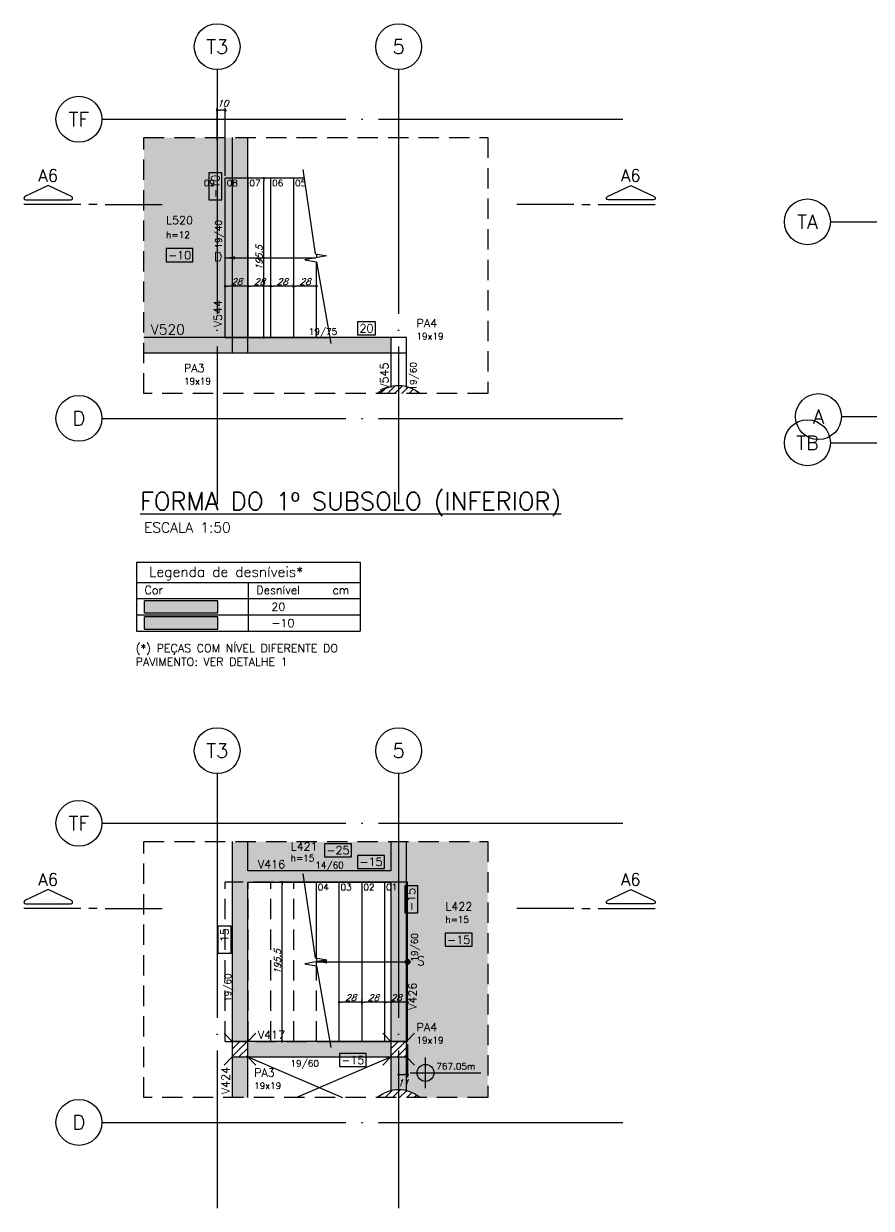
# Model space of a CAD drawing. Header units: millimetres. Extents: x 0 to 6870, y 0 to 4500.
# Drawn here: x 3611 to 4652, y 2058 to 3514 of the extents above; entities that cross this region are included whole.
import ezdxf
from ezdxf.enums import TextEntityAlignment as Align

# ---------------------------------------------------------------- set-up
doc = ezdxf.new("R2010")
doc.units = ezdxf.units.MM
doc.header["$LTSCALE"] = 50
doc.linetypes.add('DASHED', pattern=[0.75, 0.5, -0.25])
doc.linetypes.add('EIXO', pattern=[6.8, 6, -0.4, 0, -0.4])
for name, color, linetype in [('AR-TEXTO_REGUA 120_1-200', 4, 'Continuous'), ('F-AUX', 2, 'Continuous'), ('F-AUX-RED', 1, 'Continuous'), ('F-CORTE-INDICAÇÃO', 4, 'Continuous'), ('F-COTAS', 106, 'Continuous'), ('F-DESNIVEL-1', 254, 'Continuous'), ('F-EIXO', 12, 'EIXO'), ('F-ESCADAS', 2, 'Continuous'), ('F-LAJES-DIM', 2, 'Continuous'), ('F-LAJES-NOME', 4, 'Continuous'), ('F-NÍVEL-PLANTA', 2, 'Continuous'), ('F-PILARES-DIM', 172, 'Continuous'), ('F-PILARES-HACH', 174, 'Continuous'), ('F-PILARES-M', 170, 'Continuous'), ('F-PILARES-N', 170, 'Continuous'), ('F-PILARES-NASCE', 4, 'Continuous'), ('F-PILARES-NOME', 170, 'Continuous'), ('F-PILARES-S', 170, 'Continuous'), ('F-TABELA-NÍVEIS', 1, 'Continuous'), ('F-TEXTO', 6, 'Continuous'), ('F-TEXTO-YELLOW', 2, 'Continuous'), ('F-VIGAS', 3, 'Continuous'), ('F-VIGAS-DIM', 2, 'Continuous'), ('F-VIGAS-NOME', 4, 'Continuous'), ('F-VÃO', 1, 'Continuous')]:
    doc.layers.add(name, color=color, linetype=linetype)
for name, color, linetype, true_color in [('F-DESNIVEL-3', 7, 'Continuous', 0xd5c7ff), ('F-DESNIVEL-5', 7, 'Continuous', 0xadd6ff), ('F-DESNIVEL-6', 7, 'Continuous', 0xffdebd)]:
    doc.layers.add(name, color=color, linetype=linetype, true_color=true_color)
doc.styles.add('5385-ARQ-PB-BAS-PLA-TER-TORRE-A-106-TXT$0$R60-75', font='romans.shx', dxfattribs={"height": 0.1125})
doc.styles.add('CP-TEXT-INCL', font='romans.shx', dxfattribs={"oblique": 20})
doc.styles.add('MCP', font='romans.shx')
doc.styles.add('REGUA-120-esc1_200', font='simplex.shx', dxfattribs={"height": 0.6})
doc.styles.add('ROMANS', font='romans.shx')
doc.dimstyles.new('CP-COTAS-50', dxfattribs={"dimscale": 0.64, "dimtxt": 12.5, "dimasz": 5, "dimexe": 5, "dimexo": 5, "dimgap": 2.5, "dimtad": 1, "dimdec": 1, "dimdsep": 46, "dimtxsty": 'CP-TEXT-INCL', "dimblk1": 'DOT', "dimblk2": 'DOT', "dimsah": 1, "dimcen": 9, "dimclrd": 256, "dimclre": 256, "dimclrt": 256, "dimadec": 0, "dimazin": 0, "dimtfac": 1, "dimtdec": 1, "dimtmove": 2, "dimatfit": 3, "dimldrblk": 'DOT', "dimfxl": 5, "dimtolj": 1, "dimarcsym": 0})
pattern_1 = [(45, (3465.8426, 2648.405), (-4.419417, 4.419417), [])]

# ---------------------------------------------------------------- blocks, each defined once
blk = doc.blocks.new('*U10')
at = {"layer": 'F-LAJES-DIM', "color": 1}
blk.add_lwpolyline([(0, 0), (33, 0), (33, 16), (0, 16)], close=True, dxfattribs=at)
at = {"layer": 'F-LAJES-DIM', "style": 'MCP'}
blk.add_attdef('DIM', text='', height=10, dxfattribs=at).set_placement((16.5, 8), align=Align.MIDDLE_CENTER)
blk = doc.blocks.new('*U4')
at = {"layer": 'F-VIGAS-DIM', "color": 1}
blk.add_lwpolyline([(0, 0), (33, 0), (33, 16), (0, 16)], close=True, dxfattribs=at)
at = {"layer": 'F-VIGAS-DIM', "style": 'MCP'}
blk.add_attdef('DIM', text='', height=10, dxfattribs=at).set_placement((16.5, 8), align=Align.MIDDLE_CENTER)
blk = doc.blocks.new('*U9')
at = {"layer": 'F-EIXO'}
blk.add_line((0, 0), (642.3, 0), dxfattribs=at)
at = {"layer": 'F-EIXO', "color": 2, "linetype": 'Continuous'}
blk.add_circle((-28.2, 0), 28.2, dxfattribs=at)
at = {"layer": 'F-TEXTO', "style": 'ROMANS'}
blk.add_attdef('EIXO', text='', height=17.5, dxfattribs=at).set_placement((-28.2, 0), align=Align.MIDDLE_CENTER)
blk = doc.blocks.new('*U6')
at = {"layer": 'F-EIXO'}
blk.add_line((0, 0), (642.3, 0), dxfattribs=at)
at = {"layer": 'F-EIXO', "color": 2, "linetype": 'Continuous'}
blk.add_circle((-28.2, 0), 28.2, dxfattribs=at)
at = {"layer": 'F-TEXTO', "style": 'ROMANS'}
blk.add_attdef('EIXO', text='', height=17.5, dxfattribs=at).set_placement((-28.2, 0), align=Align.MIDDLE_CENTER)
blk = doc.blocks.new('*U8')
at = {"layer": 'F-EIXO'}
blk.add_line((0, 0), (0, -534.1), dxfattribs=at)
at = {"layer": 'F-EIXO', "color": 2, "linetype": 'Continuous'}
blk.add_circle((0, 28.2), 28.2, dxfattribs=at)
at = {"layer": 'F-TEXTO', "style": 'ROMANS'}
blk.add_attdef('EIXO', text='', height=17.5, rotation=360, dxfattribs=at).set_placement((0, 28.2), align=Align.MIDDLE_CENTER)
blk = doc.blocks.new('*U7')
at = {"layer": 'F-EIXO'}
blk.add_line((0, 0), (0, -534.1), dxfattribs=at)
at = {"layer": 'F-EIXO', "color": 2, "linetype": 'Continuous'}
blk.add_circle((0, 28.2), 28.2, dxfattribs=at)
at = {"layer": 'F-TEXTO', "style": 'ROMANS'}
blk.add_attdef('EIXO', text='', height=17.5, rotation=360, dxfattribs=at).set_placement((0, 28.2), align=Align.MIDDLE_CENTER)
blk = doc.blocks.new('*U11')
at = {"layer": 'F-VIGAS-DIM', "color": 1}
blk.add_lwpolyline([(0, 0), (22, 0), (22, 16), (0, 16)], close=True, dxfattribs=at)
at = {"layer": 'F-VIGAS-DIM', "style": 'MCP'}
blk.add_attdef('DIM', text='', height=10, dxfattribs=at).set_placement((11, 8), align=Align.MIDDLE_CENTER)
blk = doc.blocks.new('Nível - Planta')
at = {"layer": 'F-NÍVEL-PLANTA'}
h = blk.add_hatch(color=71, dxfattribs=at)
h.paths.add_polyline_path([(0, 0), (0, 0.26, 0.414214), (-0.26, 0)])
h.paths.add_polyline_path([(0.26, 0), (0, 0), (0, -0.26, 0.414214)])
for p, q in [((0, -0.469), (0, 0.469)), ((-0.469, 0), (1.704, 0))]:
    blk.add_line(p, q, dxfattribs=at)
blk.add_circle((0, 0), 0.26, dxfattribs=at)
at = {"layer": 'F-TEXTO', "color": 3, "style": 'MCP'}
blk.add_attdef('NÍVEL', (0.333, 0.102), '', height=0.2, dxfattribs=at)
blk = doc.blocks.new('*U14')
at = {"layer": 'F-CORTE-INDICAÇÃO'}
for p, q in [((-100, 0), (-170, 0)), ((-80, 0), (-90, 0)), ((-70, 0), (0, 0))]:
    blk.add_line(p, q, dxfattribs=at)
blk.add_lwpolyline([(-112, 6, 0.802585), (-111.2, 9.8), (-140, 23.3), (-168.8, 9.8, 0.802585), (-168, 6)], format="xyb", close=True, dxfattribs=at)
at = {"layer": 'F-CORTE-INDICAÇÃO', "style": 'ROMANS'}
blk.add_attdef('CORTE', text='', height=15, dxfattribs=at).set_placement((-140, 35.8), align=Align.MIDDLE_CENTER)
at = {"layer": 'F-CORTE-INDICAÇÃO', "color": 2, "style": 'ROMANS'}
blk.add_attdef('FOLHA', text='', height=12, dxfattribs=at).set_placement((-140, -10), align=Align.MIDDLE_CENTER)
blk = doc.blocks.new('_DOT')
at = {"color": 0, "linetype": 'ByBlock'}
blk.add_line((-0.5, 0), (-1, 0), dxfattribs=at)
at = {"color": 0, "linetype": 'ByBlock', "const_width": 0.5}
blk.add_lwpolyline([(-0.25, 0, 1), (0.25, 0, 1)], format="xyb", close=True, dxfattribs=at)
blk = doc.blocks.new('*D27')
at = {"layer": 'DEFPOINTS', "color": 0, "transparency": 16777216}
for p in [(4054.3, 2311.6), (4054.3, 2306.1), (4082.3, 2306.1)]:
    blk.add_point(p, dxfattribs=at)
at = {"layer": 'F-COTAS', "lineweight": -2, "transparency": 16777216}
for p, q in [((4054.3, 2309.3), (4054.3, 2314.8)), ((4082.3, 2309.3), (4082.3, 2314.8)), ((4079.1, 2311.6), (4057.5, 2311.6))]:
    blk.add_line(p, q, dxfattribs=at)
at = {"layer": 'F-COTAS', "lineweight": -2, "transparency": 16777216, "xscale": 3.2, "yscale": 3.2, "zscale": 3.2, "rotation": 180}
blk.add_blockref('_DOT', (4054.3, 2311.6), dxfattribs=at)
at = {"layer": 'F-COTAS', "lineweight": -2, "transparency": 16777216, "xscale": 3.2, "yscale": 3.2, "zscale": 3.2}
blk.add_blockref('_DOT', (4082.3, 2311.6), dxfattribs=at)
at = {"layer": 'F-COTAS', "transparency": 16777216, "insert": (4068.3, 2317.2), "char_height": 8, "attachment_point": 5, "style": 'CP-TEXT-INCL'}
blk.add_mtext('\\A1;28', dxfattribs=at)
blk = doc.blocks.new('*D28')
at = {"layer": 'DEFPOINTS', "color": 0, "transparency": 16777216}
for p in [(4026.3, 2311.6), (4026.3, 2306.1), (4054.3, 2306.1)]:
    blk.add_point(p, dxfattribs=at)
at = {"layer": 'F-COTAS', "lineweight": -2, "transparency": 16777216}
for p, q in [((4026.3, 2309.3), (4026.3, 2314.8)), ((4054.3, 2309.3), (4054.3, 2314.8)), ((4051.1, 2311.6), (4029.5, 2311.6))]:
    blk.add_line(p, q, dxfattribs=at)
at = {"layer": 'F-COTAS', "lineweight": -2, "transparency": 16777216, "xscale": 3.2, "yscale": 3.2, "zscale": 3.2, "rotation": 180}
blk.add_blockref('_DOT', (4026.3, 2311.6), dxfattribs=at)
at = {"layer": 'F-COTAS', "lineweight": -2, "transparency": 16777216, "xscale": 3.2, "yscale": 3.2, "zscale": 3.2}
blk.add_blockref('_DOT', (4054.3, 2311.6), dxfattribs=at)
at = {"layer": 'F-COTAS', "transparency": 16777216, "insert": (4040.3, 2317.2), "char_height": 8, "attachment_point": 5, "style": 'CP-TEXT-INCL'}
blk.add_mtext('\\A1;28', dxfattribs=at)
blk = doc.blocks.new('*D29')
at = {"layer": 'DEFPOINTS', "color": 0, "transparency": 16777216}
for p in [(3998.3, 2311.6), (3998.3, 2306.1), (4026.3, 2306.1)]:
    blk.add_point(p, dxfattribs=at)
at = {"layer": 'F-COTAS', "lineweight": -2, "transparency": 16777216}
for p, q in [((3998.3, 2309.3), (3998.3, 2314.8)), ((4026.3, 2309.3), (4026.3, 2314.8)), ((4023.1, 2311.6), (4001.5, 2311.6))]:
    blk.add_line(p, q, dxfattribs=at)
at = {"layer": 'F-COTAS', "lineweight": -2, "transparency": 16777216, "xscale": 3.2, "yscale": 3.2, "zscale": 3.2, "rotation": 180}
blk.add_blockref('_DOT', (3998.3, 2311.6), dxfattribs=at)
at = {"layer": 'F-COTAS', "lineweight": -2, "transparency": 16777216, "xscale": 3.2, "yscale": 3.2, "zscale": 3.2}
blk.add_blockref('_DOT', (4026.3, 2311.6), dxfattribs=at)
at = {"layer": 'F-COTAS', "transparency": 16777216, "insert": (4012.3, 2317.2), "char_height": 8, "attachment_point": 5, "style": 'CP-TEXT-INCL'}
blk.add_mtext('\\A1;28', dxfattribs=at)
blk = doc.blocks.new('*D30')
at = {"layer": 'DEFPOINTS', "color": 0, "transparency": 16777216}
for p in [(3942.3, 3191.3), (3942.3, 3185.8), (3970.3, 3185.8)]:
    blk.add_point(p, dxfattribs=at)
at = {"layer": 'F-COTAS', "lineweight": -2, "transparency": 16777216}
for p, q in [((3942.3, 3189), (3942.3, 3194.5)), ((3967.1, 3191.3), (3945.5, 3191.3)), ((3970.3, 3189), (3970.3, 3194.5))]:
    blk.add_line(p, q, dxfattribs=at)
at = {"layer": 'F-COTAS', "lineweight": -2, "transparency": 16777216, "xscale": 3.2, "yscale": 3.2, "zscale": 3.2, "rotation": 180}
blk.add_blockref('_DOT', (3942.3, 3191.3), dxfattribs=at)
at = {"layer": 'F-COTAS', "lineweight": -2, "transparency": 16777216, "xscale": 3.2, "yscale": 3.2, "zscale": 3.2}
blk.add_blockref('_DOT', (3970.3, 3191.3), dxfattribs=at)
at = {"layer": 'F-COTAS', "transparency": 16777216, "insert": (3956.3, 3196.9), "char_height": 8, "attachment_point": 5, "style": 'CP-TEXT-INCL'}
blk.add_mtext('\\A1;28', dxfattribs=at)
blk = doc.blocks.new('*D31')
at = {"layer": 'DEFPOINTS', "color": 0, "transparency": 16777216}
for p in [(3914.3, 3191.3), (3914.3, 3185.8), (3942.3, 3185.8)]:
    blk.add_point(p, dxfattribs=at)
at = {"layer": 'F-COTAS', "lineweight": -2, "transparency": 16777216}
for p, q in [((3914.3, 3189), (3914.3, 3194.5)), ((3939.1, 3191.3), (3917.5, 3191.3)), ((3942.3, 3189), (3942.3, 3194.5))]:
    blk.add_line(p, q, dxfattribs=at)
at = {"layer": 'F-COTAS', "lineweight": -2, "transparency": 16777216, "xscale": 3.2, "yscale": 3.2, "zscale": 3.2, "rotation": 180}
blk.add_blockref('_DOT', (3914.3, 3191.3), dxfattribs=at)
at = {"layer": 'F-COTAS', "lineweight": -2, "transparency": 16777216, "xscale": 3.2, "yscale": 3.2, "zscale": 3.2}
blk.add_blockref('_DOT', (3942.3, 3191.3), dxfattribs=at)
at = {"layer": 'F-COTAS', "transparency": 16777216, "insert": (3928.3, 3196.9), "char_height": 8, "attachment_point": 5, "style": 'CP-TEXT-INCL'}
blk.add_mtext('\\A1;28', dxfattribs=at)
blk = doc.blocks.new('*D32')
at = {"layer": 'DEFPOINTS', "color": 0, "transparency": 16777216}
for p in [(3886.3, 3191.3), (3886.3, 3185.8), (3914.3, 3185.8)]:
    blk.add_point(p, dxfattribs=at)
at = {"layer": 'F-COTAS', "lineweight": -2, "transparency": 16777216}
for p, q in [((3886.3, 3189), (3886.3, 3194.5)), ((3911.1, 3191.3), (3889.5, 3191.3)), ((3914.3, 3189), (3914.3, 3194.5))]:
    blk.add_line(p, q, dxfattribs=at)
at = {"layer": 'F-COTAS', "lineweight": -2, "transparency": 16777216, "xscale": 3.2, "yscale": 3.2, "zscale": 3.2, "rotation": 180}
blk.add_blockref('_DOT', (3886.3, 3191.3), dxfattribs=at)
at = {"layer": 'F-COTAS', "lineweight": -2, "transparency": 16777216, "xscale": 3.2, "yscale": 3.2, "zscale": 3.2}
blk.add_blockref('_DOT', (3914.3, 3191.3), dxfattribs=at)
at = {"layer": 'F-COTAS', "transparency": 16777216, "insert": (3900.3, 3196.9), "char_height": 8, "attachment_point": 5, "style": 'CP-TEXT-INCL'}
blk.add_mtext('\\A1;28', dxfattribs=at)
blk = doc.blocks.new('*D33')
at = {"layer": 'DEFPOINTS', "color": 0, "transparency": 16777216}
for p in [(3858.3, 3191.3), (3858.3, 3185.8), (3886.3, 3185.8)]:
    blk.add_point(p, dxfattribs=at)
at = {"layer": 'F-COTAS', "lineweight": -2, "transparency": 16777216}
for p, q in [((3858.3, 3189), (3858.3, 3194.5)), ((3883.1, 3191.3), (3861.5, 3191.3)), ((3886.3, 3189), (3886.3, 3194.5))]:
    blk.add_line(p, q, dxfattribs=at)
at = {"layer": 'F-COTAS', "lineweight": -2, "transparency": 16777216, "xscale": 3.2, "yscale": 3.2, "zscale": 3.2, "rotation": 180}
blk.add_blockref('_DOT', (3858.3, 3191.3), dxfattribs=at)
at = {"layer": 'F-COTAS', "lineweight": -2, "transparency": 16777216, "xscale": 3.2, "yscale": 3.2, "zscale": 3.2}
blk.add_blockref('_DOT', (3886.3, 3191.3), dxfattribs=at)
at = {"layer": 'F-COTAS', "transparency": 16777216, "insert": (3872.3, 3196.9), "char_height": 8, "attachment_point": 5, "style": 'CP-TEXT-INCL'}
blk.add_mtext('\\A1;28', dxfattribs=at)
blk = doc.blocks.new('*D40')
at = {"layer": 'DEFPOINTS', "color": 0, "transparency": 16777216}
for p in [(3928, 2458.9), (3958.9, 2458.9), (3958.9, 2263.4)]:
    blk.add_point(p, dxfattribs=at)
at = {"layer": 'F-COTAS', "lineweight": -2, "transparency": 16777216}
for p, q in [((3955.7, 2458.9), (3924.8, 2458.9)), ((3928, 2266.6), (3928, 2455.7)), ((3955.7, 2263.4), (3924.8, 2263.4))]:
    blk.add_line(p, q, dxfattribs=at)
at = {"layer": 'F-COTAS', "lineweight": -2, "transparency": 16777216, "xscale": 3.2, "yscale": 3.2, "zscale": 3.2}
for p, rotation in [((3928, 2458.9), 90), ((3928, 2263.4), 270)]:
    blk.add_blockref('_DOT', p, dxfattribs=dict(at, rotation=rotation))
at = {"layer": 'F-COTAS', "transparency": 16777216, "insert": (3922.4, 2361.2), "char_height": 8, "attachment_point": 5, "rotation": 90, "style": 'CP-TEXT-INCL'}
blk.add_mtext('\\A1;195.5', dxfattribs=at)
blk = doc.blocks.new('*D41')
at = {"layer": 'DEFPOINTS', "color": 0, "transparency": 16777216}
for p in [(3905.6, 3323.9), (3928, 3323.9), (3928, 3128.4)]:
    blk.add_point(p, dxfattribs=at)
at = {"layer": 'F-COTAS', "lineweight": -2, "transparency": 16777216}
for p, q in [((3924.8, 3323.9), (3902.4, 3323.9)), ((3905.6, 3131.6), (3905.6, 3320.7)), ((3924.8, 3128.4), (3902.4, 3128.4))]:
    blk.add_line(p, q, dxfattribs=at)
at = {"layer": 'F-COTAS', "lineweight": -2, "transparency": 16777216, "xscale": 3.2, "yscale": 3.2, "zscale": 3.2}
for p, rotation in [((3905.6, 3323.9), 90), ((3905.6, 3128.4), 270)]:
    blk.add_blockref('_DOT', p, dxfattribs=dict(at, rotation=rotation))
at = {"layer": 'F-COTAS', "transparency": 16777216, "insert": (3900, 3226.2), "char_height": 8, "attachment_point": 5, "rotation": 90, "style": 'CP-TEXT-INCL'}
blk.add_mtext('\\A1;195.5', dxfattribs=at)
blk = doc.blocks.new('*D42')
at = {"layer": 'DEFPOINTS', "color": 0, "transparency": 16777216}
for p in [(4082.3, 2263.4), (4071.3, 2241.5), (4082.3, 2222.6)]:
    blk.add_point(p, dxfattribs=at)
at = {"layer": 'F-COTAS', "lineweight": -2, "transparency": 16777216}
for p, q in [((4082.3, 2260.2), (4082.3, 2219.4)), ((4071.3, 2238.3), (4071.3, 2219.4)), ((4074.5, 2222.6), (4079.1, 2222.6))]:
    blk.add_line(p, q, dxfattribs=at)
at = {"layer": 'F-COTAS', "lineweight": -2, "transparency": 16777216, "xscale": 3.2, "yscale": 3.2, "zscale": 3.2, "rotation": 180}
blk.add_blockref('_DOT', (4071.3, 2222.6), dxfattribs=at)
at = {"layer": 'F-COTAS', "lineweight": -2, "transparency": 16777216, "xscale": 3.2, "yscale": 3.2, "zscale": 3.2}
blk.add_blockref('_DOT', (4082.3, 2222.6), dxfattribs=at)
at = {"layer": 'F-COTAS', "transparency": 16777216, "insert": (4076.8, 2212.5), "char_height": 8, "attachment_point": 5, "style": 'CP-TEXT-INCL'}
blk.add_mtext('\\A1;11', dxfattribs=at)
blk = doc.blocks.new('*D43')
at = {"layer": 'DEFPOINTS', "color": 0, "transparency": 16777216}
for p in [(3848.3, 3407.4), (3848.3, 3367.1), (3858.3, 3323.9)]:
    blk.add_point(p, dxfattribs=at)
at = {"layer": 'F-COTAS', "lineweight": -2, "transparency": 16777216}
for p, q in [((3848.3, 3370.3), (3848.3, 3410.6)), ((3855.1, 3407.4), (3851.5, 3407.4)), ((3858.3, 3327.1), (3858.3, 3410.6))]:
    blk.add_line(p, q, dxfattribs=at)
at = {"layer": 'F-COTAS', "lineweight": -2, "transparency": 16777216, "xscale": 3.2, "yscale": 3.2, "zscale": 3.2, "rotation": 180}
blk.add_blockref('_DOT', (3848.3, 3407.4), dxfattribs=at)
at = {"layer": 'F-COTAS', "lineweight": -2, "transparency": 16777216, "xscale": 3.2, "yscale": 3.2, "zscale": 3.2}
blk.add_blockref('_DOT', (3858.3, 3407.4), dxfattribs=at)
at = {"layer": 'F-COTAS', "transparency": 16777216, "insert": (3855.1, 3416), "char_height": 8, "attachment_point": 5, "style": 'CP-TEXT-INCL'}
blk.add_mtext('\\A1;10', dxfattribs=at)
blk = doc.blocks.new('*U78')
at = {"layer": 'F-EIXO'}
blk.add_line((0, 0), (1254.9, 0), dxfattribs=at)
at = {"layer": 'F-EIXO', "color": 2, "linetype": 'Continuous'}
blk.add_circle((-28.2, 0), 28.2, dxfattribs=at)
at = {"layer": 'F-TEXTO', "style": 'ROMANS'}
blk.add_attdef('EIXO', text='', height=17.5, dxfattribs=at).set_placement((-28.2, 0), align=Align.MIDDLE_CENTER)
blk = doc.blocks.new('*U79')
at = {"layer": 'F-EIXO'}
blk.add_line((0, 0), (1342.9, 0), dxfattribs=at)
at = {"layer": 'F-EIXO', "color": 2, "linetype": 'Continuous'}
blk.add_circle((-28.2, 0), 28.2, dxfattribs=at)
at = {"layer": 'F-TEXTO', "style": 'ROMANS'}
blk.add_attdef('EIXO', text='', height=17.5, dxfattribs=at).set_placement((-28.2, 0), align=Align.MIDDLE_CENTER)
blk = doc.blocks.new('*U74')
at = {"layer": 'F-EIXO'}
blk.add_line((0, 0), (1254.9, 0), dxfattribs=at)
at = {"layer": 'F-EIXO', "color": 2, "linetype": 'Continuous'}
blk.add_circle((-28.2, 0), 28.2, dxfattribs=at)
at = {"layer": 'F-TEXTO', "style": 'ROMANS'}
blk.add_attdef('EIXO', text='', height=17.5, dxfattribs=at).set_placement((-28.2, 0), align=Align.MIDDLE_CENTER)

msp = doc.modelspace()

# ---------------------------------------------------------------- hatches: boundary and pattern name
at = {"layer": 'F-AUX'}
msp.add_hatch(color=1, dxfattribs=at).paths.add_polyline_path([(4085.34, 2361.16, 1), (4079.34, 2361.16, 1)])
at = {"layer": 'F-PILARES-HACH', "linetype": 'Continuous'}
h = msp.add_hatch(dxfattribs=at)
h.set_pattern_fill('ANSI31', color=256, scale=50)
h.set_pattern_definition([(45, (3465.8426, 8513.405), (-4.4194174, 4.4194174), [])])
edge = h.paths.add_edge_path()
edge.add_line((4045.46, 3059.41), (4097.22, 3059.41))
edge.add_arc((4071.34, 3028.91), 40, 49.68509, 130.31491)
h = msp.add_hatch(dxfattribs=at)
h.set_pattern_fill('ANSI31', color=256, scale=50, style=0)
h.set_pattern_definition(pattern_1)
h.paths.add_polyline_path([(3866.84, 2244.41), (3885.84, 2244.41), (3885.84, 2263.41), (3866.84, 2263.41)], flags=16)
h = msp.add_hatch(dxfattribs=at)
h.set_pattern_fill('ANSI31', color=256, scale=50, style=0)
h.set_pattern_definition(pattern_1)
h.paths.add_polyline_path([(4061.84, 2244.41), (4080.84, 2244.41), (4080.84, 2263.41), (4061.84, 2263.41)], flags=16)
h = msp.add_hatch(dxfattribs=at)
h.set_pattern_fill('ANSI31', color=256, scale=50)
h.set_pattern_definition(pattern_1)
edge = h.paths.add_edge_path()
edge.add_line((4045.46, 2194.41), (4097.22, 2194.41))
edge.add_arc((4071.34, 2163.91), 40, 49.68509, 130.31491)

# ---------------------------------------------------------------- linework, layer by layer
at = {"layer": 'F-AUX', "color": 1}
for points in [[(3953.57, 3334.78), (3968.58, 3231.08), (3982.97, 3228.52), (3955.91, 3223.79), (3970.3, 3221.23), (3987.88, 3120.79)], [(3858.34, 3226.16), (3969.44, 3226.16)], [(3953.57, 2469.78), (3968.58, 2366.08), (3982.97, 2363.52), (3955.91, 2358.79), (3970.3, 2356.23), (3987.88, 2255.79)], [(3969.44, 2361.16), (4082.34, 2361.16)]]:
    msp.add_lwpolyline(points, dxfattribs=at)
at = {"layer": 'F-AUX', "color": 1, "linetype": 'DASHED'}
msp.add_lwpolyline([(3970.34, 2365.77), (3970.34, 2361.31)], dxfattribs=at)
at = {"layer": 'F-AUX'}
msp.add_lwpolyline([(3970.34, 2356.01), (3970.34, 2361.31)], dxfattribs=at)
at = {"layer": 'F-AUX', "color": 1}
msp.add_circle((4082.34, 2361.16), 3, dxfattribs=at)
for points in [[(3870.34, 3228.16), (3858.34, 3226.16), (3870.34, 3224.16)], [(3983.33, 2363.16), (3971.33, 2361.16), (3983.33, 2359.16)]]:
    msp.add_solid(points, dxfattribs=at)
at = {"layer": 'F-AUX-RED', "color": 1, "linetype": 'DASHED'}
for points in [[(4180.84, 3059.41), (3758.34, 3059.41), (3758.34, 3373.91), (4180.84, 3373.91)], [(4180.84, 2194.41), (3758.34, 2194.41), (3758.34, 2508.91), (4180.84, 2508.91)]]:
    msp.add_lwpolyline(points, close=True, dxfattribs=at)
at = {"layer": 'F-DESNIVEL-1', "linetype": 'Continuous'}
for points in [[(3866.89, 3129.38), (3866.84, 3109.41), (4061.74, 3109.41)], [(3866.89, 3129.38), (4061.74, 3109.41), (4061.74, 3128.41)], [(3758.34, 3109.41), (3866.74, 3109.41), (3866.74, 3128.41)], [(3758.34, 3109.41), (3866.74, 3128.41), (3758.34, 3128.41)], [(3885.94, 3128.41), (4061.74, 3128.41), (3885.94, 3128.41)]]:
    msp.add_solid(points, dxfattribs=at)
at = {"layer": 'F-DESNIVEL-1'}
for points in [[(3759.02, 2789.91), (3849.02, 2789.91), (3849.02, 2804.91)], [(3759.02, 2789.91), (3849.02, 2804.91), (3759.02, 2804.91)]]:
    msp.add_solid(points, dxfattribs=at)
at = {"layer": 'F-DESNIVEL-3', "linetype": 'Continuous'}
for points in [[(3866.84, 3128.41), (3821.35, 3373.91), (3758.34, 3373.91)], [(3866.84, 3128.41), (3758.34, 3373.91), (3866.84, 3128.41)], [(3866.84, 3128.41), (3758.34, 3373.91), (3758.34, 3128.41)], [(3866.84, 3128.41), (3866.84, 3373.91), (3821.35, 3373.91)], [(3866.84, 3128.41), (3821.35, 3373.91), (3866.84, 3128.41)], [(3885.84, 3373.91), (3866.84, 3373.91), (3866.84, 3128.51)], [(3885.84, 3373.91), (3866.84, 3128.51), (3885.84, 3128.51)], [(3885.84, 3373.91), (3885.84, 3128.51), (3885.84, 3373.91)], [(3866.84, 3128.41), (3758.34, 3128.41), (3866.84, 3128.41)]]:
    msp.add_solid(points, dxfattribs=at)
at = {"layer": 'F-DESNIVEL-3'}
for points in [[(3759.02, 2769.91), (3849.02, 2769.91), (3849.02, 2784.91)], [(3759.02, 2769.91), (3849.02, 2784.91), (3759.02, 2784.91)]]:
    msp.add_solid(points, dxfattribs=at)
at = {"layer": 'F-DESNIVEL-5', "linetype": 'Continuous'}
for points in [[(3885.84, 2465.91), (3885.84, 2508.91), (3866.84, 2508.91)], [(3885.84, 2465.91), (3866.84, 2508.91), (3866.84, 2465.91)], [(4080.84, 2465.91), (4080.84, 2508.91), (4061.84, 2508.91)], [(4080.84, 2465.91), (4061.84, 2508.91), (4061.84, 2465.91)], [(4180.84, 2508.91), (4080.84, 2508.91), (4080.84, 2202.02)], [(4180.84, 2508.91), (4080.84, 2202.02), (4180.84, 2508.91)], [(4180.84, 2508.91), (4080.84, 2202.02), (4086.65, 2200.86)], [(4080.84, 2202.02), (4080.84, 2508.91), (4080.84, 2465.91)], [(4180.84, 2508.91), (4086.65, 2200.86), (4180.84, 2508.91)], [(4180.84, 2508.91), (4086.65, 2200.86), (4097.22, 2194.41)], [(4180.84, 2508.91), (4097.22, 2194.41), (4180.84, 2508.91)], [(4180.84, 2508.91), (4097.22, 2194.41), (4110.35, 2194.41)], [(4180.84, 2508.91), (4110.35, 2194.41), (4180.84, 2508.91)], [(4180.84, 2508.91), (4110.35, 2194.41), (4120.06, 2194.41)], [(4180.84, 2508.91), (4110.35, 2194.41), (4180.84, 2194.41)], [(4180.84, 2508.91), (4120.06, 2194.41), (4180.84, 2508.91)], [(4180.84, 2508.91), (4180.84, 2194.41), (4180.84, 2508.91)], [(3885.84, 2263.41), (3885.84, 2465.91), (3866.84, 2465.91)], [(3885.84, 2263.41), (3866.84, 2465.91), (3866.84, 2263.41)], [(3885.84, 2465.91), (3866.84, 2465.91), (3885.84, 2465.91)], [(3885.84, 2458.91), (4061.84, 2458.91), (4061.84, 2472.91)], [(3885.84, 2458.91), (4061.84, 2472.91), (3885.84, 2472.91)], [(3885.84, 2458.91), (3885.84, 2472.91), (3885.84, 2458.91)], [(4080.84, 2263.41), (4080.84, 2465.91), (4061.84, 2465.91)], [(4080.84, 2263.41), (4061.84, 2465.91), (4061.84, 2263.41)], [(4080.84, 2465.91), (4061.84, 2465.91), (4080.84, 2465.91)], [(4080.84, 2202.02), (4080.84, 2465.91), (4080.84, 2202.02)], [(4080.84, 2202.02), (4080.84, 2465.91), (4080.84, 2263.41)], [(3885.84, 2263.41), (3866.84, 2263.41), (3885.84, 2263.41)], [(3885.84, 2244.41), (4061.84, 2244.41), (4061.84, 2263.41)], [(3885.84, 2244.41), (4061.84, 2263.41), (3885.84, 2263.41)], [(3885.84, 2244.41), (3885.84, 2263.41), (3885.84, 2244.41)], [(4080.84, 2263.41), (4061.84, 2263.41), (4080.84, 2263.41)], [(4080.84, 2202.02), (4080.84, 2263.41), (4080.84, 2202.02)], [(4080.84, 2202.02), (4080.84, 2263.41), (4080.84, 2244.41)], [(3885.84, 2194.41), (3885.84, 2244.41), (3866.84, 2244.41)], [(3885.84, 2194.41), (3866.84, 2244.41), (3866.84, 2194.41)], [(4080.84, 2244.41), (4061.84, 2244.41), (4061.84, 2202.12)], [(4080.84, 2244.41), (4061.84, 2202.12), (4071.34, 2204.01)], [(4080.84, 2244.41), (4071.34, 2204.01), (4080.84, 2202.12)], [(4080.84, 2244.41), (4080.84, 2202.12), (4080.84, 2244.41)], [(4080.84, 2202.02), (4080.84, 2244.41), (4080.84, 2202.02)]]:
    msp.add_solid(points, dxfattribs=at)
at = {"layer": 'F-DESNIVEL-6', "linetype": 'Continuous'}
for points in [[(4061.84, 2472.91), (4061.84, 2508.91), (3885.84, 2508.91)], [(4061.84, 2472.91), (3885.84, 2508.91), (4061.84, 2472.91)], [(4061.84, 2472.91), (3885.84, 2508.91), (3885.84, 2472.91)], [(4061.84, 2472.91), (3885.84, 2472.91), (4061.84, 2472.91)]]:
    msp.add_solid(points, dxfattribs=at)
at = {"layer": 'F-ESCADAS'}
for p, q in [((3858.34, 3128.41), (3858.34, 3323.91)), ((3886.34, 3128.41), (3886.34, 3323.91)), ((3914.34, 3128.41), (3914.34, 3323.91)), ((3942.34, 3128.41), (3942.34, 3323.91)), ((3970.34, 3128.41), (3970.34, 3221.01)), ((3970.34, 2365.77), (3970.34, 2458.91)), ((3998.34, 2263.41), (3998.34, 2458.91)), ((4026.34, 2263.41), (4026.34, 2458.91)), ((4054.34, 2263.41), (4054.34, 2458.91)), ((4082.34, 2263.41), (4082.34, 2458.91))]:
    msp.add_line(p, q, dxfattribs=at)
at = {"layer": 'F-ESCADAS', "color": 1, "linetype": 'DASHED'}
for p, q in [((3858.34, 2263.41), (3858.34, 2458.91)), ((3886.34, 2263.41), (3886.34, 2458.91)), ((3914.34, 2263.41), (3914.34, 2458.91)), ((3942.34, 2263.41), (3942.34, 2458.91)), ((3970.34, 2263.41), (3970.34, 2356.01))]:
    msp.add_line(p, q, dxfattribs=at)
at = {"layer": 'F-ESCADAS'}
for points in [[(3955.14, 3323.91), (3858.34, 3323.91)], [(3970.34, 3230.77), (3970.34, 3226.31)], [(3858.34, 3128.41), (3986.54, 3128.41)], [(4082.34, 2458.91), (3955.14, 2458.91)], [(3986.54, 2263.41), (4082.34, 2263.41)]]:
    msp.add_lwpolyline(points, dxfattribs=at)
at = {"layer": 'F-ESCADAS', "color": 1, "linetype": 'DASHED'}
for points in [[(3955.14, 2458.91), (3858.34, 2458.91)], [(3858.34, 2263.41), (3986.54, 2263.41)]]:
    msp.add_lwpolyline(points, dxfattribs=at)
at = {"layer": 'F-PILARES-M', "linetype": 'Continuous'}
for points in [[(3866.84, 3109.41), (3885.84, 3109.41), (3885.84, 3128.41), (3866.84, 3128.41), (3866.84, 3109.41)], [(4061.84, 3109.41), (4080.84, 3109.41), (4080.84, 3128.41), (4061.84, 3128.41), (4061.84, 3109.41)]]:
    msp.add_lwpolyline(points, dxfattribs=at)
at = {"layer": 'F-PILARES-N', "linetype": 'Continuous'}
for points in [[(3866.84, 2244.41), (3885.84, 2244.41), (3885.84, 2263.41), (3866.84, 2263.41), (3866.84, 2244.41)], [(4061.84, 2244.41), (4080.84, 2244.41), (4080.84, 2263.41), (4061.84, 2263.41), (4061.84, 2244.41)]]:
    msp.add_lwpolyline(points, dxfattribs=at)
at = {"layer": 'F-PILARES-NASCE', "linetype": 'Continuous'}
for p, q in [((3866.84, 2263.41), (3856.84, 2273.41)), ((3885.84, 2263.41), (3895.84, 2273.41)), ((4061.84, 2263.41), (4051.84, 2273.41)), ((4080.84, 2263.41), (4090.84, 2273.41)), ((3866.84, 2244.41), (3856.84, 2234.41)), ((3885.84, 2244.41), (3895.84, 2234.41)), ((4061.84, 2244.41), (4051.84, 2234.41)), ((4080.84, 2244.41), (4090.84, 2234.41))]:
    msp.add_line(p, q, dxfattribs=at)
at = {"layer": 'F-PILARES-S', "linetype": 'Continuous'}
for centre in [(4071.34, 3028.91), (4071.34, 2163.91)]:
    msp.add_arc(centre, 40, 49.68509, 130.31491, dxfattribs=at)
at = {"layer": 'F-TABELA-NÍVEIS'}
for p, q in [((3749.02, 2852.41), (4024.02, 2852.41)), ((3749.02, 2852.41), (3749.02, 2807.41)), ((4024.02, 2852.41), (4024.02, 2827.41)), ((3749.02, 2827.41), (4024.02, 2827.41)), ((3886.52, 2827.41), (3886.52, 2807.41)), ((4024.02, 2827.41), (4024.02, 2807.41)), ((3749.02, 2807.41), (4024.02, 2807.41)), ((3749.02, 2807.41), (3749.02, 2787.41)), ((3849.02, 2804.91), (3759.02, 2804.91)), ((3759.02, 2789.91), (3759.02, 2804.91)), ((3849.02, 2789.91), (3849.02, 2804.91)), ((3886.52, 2807.41), (3886.52, 2787.41)), ((4024.02, 2807.41), (4024.02, 2787.41)), ((3749.02, 2787.41), (4024.02, 2787.41)), ((3749.02, 2787.41), (4024.02, 2787.41)), ((3749.02, 2787.41), (3749.02, 2767.41)), ((3759.02, 2789.91), (3849.02, 2789.91)), ((3849.02, 2784.91), (3759.02, 2784.91)), ((3759.02, 2769.91), (3759.02, 2784.91)), ((3849.02, 2769.91), (3849.02, 2784.91)), ((3886.52, 2787.41), (3886.52, 2767.41)), ((4024.02, 2787.41), (4024.02, 2767.41)), ((3749.02, 2767.41), (4024.02, 2767.41)), ((3759.02, 2769.91), (3849.02, 2769.91))]:
    msp.add_line(p, q, dxfattribs=at)
at = {"layer": 'F-VIGAS'}
for points in [[(3866.84, 3373.91), (3866.84, 3128.41)], [(3885.84, 3128.41), (3885.84, 3373.91)], [(3866.84, 3128.41), (3758.34, 3128.41)], [(4061.84, 3128.41), (3885.84, 3128.41)], [(3758.34, 3109.41), (3866.84, 3109.41)], [(3885.84, 3109.41), (4061.84, 3109.41)], [(4061.84, 3109.41), (4061.84, 3067.02)], [(4080.84, 3067.02), (4080.84, 3109.41)], [(3866.84, 2508.91), (3866.84, 2465.91)], [(3885.84, 2472.91), (3885.84, 2508.91)], [(4061.84, 2508.91), (4061.84, 2472.91)], [(4080.84, 2465.91), (4080.84, 2508.91)], [(3866.84, 2465.91), (3866.84, 2263.41)], [(4061.84, 2472.91), (3885.84, 2472.91)], [(4080.84, 2263.41), (4080.84, 2465.91)], [(3885.84, 2263.41), (3885.84, 2458.91)], [(3885.84, 2458.91), (4061.84, 2458.91)], [(4061.84, 2458.91), (4061.84, 2263.41)], [(4061.84, 2263.41), (3885.84, 2263.41)], [(3866.84, 2244.41), (3866.84, 2194.41)], [(3885.84, 2194.41), (3885.84, 2244.41)], [(3885.84, 2244.41), (4061.84, 2244.41)], [(4061.84, 2244.41), (4061.84, 2202.02)], [(4080.84, 2202.02), (4080.84, 2244.41)]]:
    msp.add_lwpolyline(points, dxfattribs=at)
at = {"layer": 'F-VÃO'}
for p, q in [((3885.84, 2244.41), (4002.4, 2194.41)), ((3945.29, 2194.41), (4061.84, 2244.41))]:
    msp.add_line(p, q, dxfattribs=at)

# ---------------------------------------------------------------- block references
at = {"layer": 'F-CORTE-INDICAÇÃO', "linetype": 'Continuous'}
ref = msp.add_blockref('*U14', (3780.7, 3291.56), dxfattribs=at)
ref.add_attrib('CORTE', 'A6', dxfattribs={"height": 15, "style": 'ROMANS'}).set_placement((3640.7, 3327.32), align=Align.MIDDLE_CENTER)
ref = msp.add_blockref('*U14', (4216.67, 3291.56), dxfattribs=dict(at, xscale=-1))
ref.add_attrib('CORTE', 'A6', dxfattribs={"height": 15, "style": 'ROMANS'}).set_placement((4356.67, 3327.32), align=Align.MIDDLE_CENTER)
ref = msp.add_blockref('*U14', (3780.7, 2426.56), dxfattribs=at)
ref.add_attrib('CORTE', 'A6', dxfattribs={"height": 15, "style": 'ROMANS'}).set_placement((3640.7, 2462.32), align=Align.MIDDLE_CENTER)
ref = msp.add_blockref('*U14', (4216.67, 2426.56), dxfattribs=dict(at, xscale=-1))
ref.add_attrib('CORTE', 'A6', dxfattribs={"height": 15, "style": 'ROMANS'}).set_placement((4356.67, 2462.32), align=Align.MIDDLE_CENTER)
at = {"layer": 'F-EIXO', "linetype": 'Continuous'}
for name, p, values in [('*U7', (3848.34, 3457.43), {'EIXO': 'T3'}), ('*U8', (4071.34, 3457.43), {'EIXO': '5'}), ('*U6', (3706.6, 3396.41), {'EIXO': 'TF'}), ('*U74', (4601.94, 3270.41), {'EIXO': 'TA'}), ('*U9', (3706.6, 3028.91), {'EIXO': 'D'}), ('*U79', (4615.49, 3031.12), {'EIXO': 'A'}), ('*U78', (4601.94, 2998.91), {'EIXO': 'TB'}), ('*U7', (3848.34, 2592.43), {'EIXO': 'T3'}), ('*U8', (4071.34, 2592.43), {'EIXO': '5'}), ('*U6', (3706.6, 2531.41), {'EIXO': 'TF'}), ('*U9', (3706.6, 2163.91), {'EIXO': 'D'})]:
    msp.add_blockref(name, p, dxfattribs=at).add_auto_attribs(values)
at = {"layer": 'F-LAJES-DIM', "linetype": 'Continuous'}
for p, values in [((3785.62, 3221.44), {'DIM': '-10'}), ((3980.3, 2490.31), {'DIM': '-25'}), ((4128.67, 2380.23), {'DIM': '-15'})]:
    msp.add_blockref('*U10', p, dxfattribs=at).add_auto_attribs(values)
at = {"layer": 'F-NÍVEL-PLANTA', "linetype": 'Continuous', "xscale": 40, "yscale": 40, "zscale": 40}
msp.add_blockref('Nível - Planta', (4104.35, 2224.69), dxfattribs=at).add_auto_attribs({'NÍVEL': '767.05m'})
at = {"layer": 'F-VIGAS-DIM', "linetype": 'Continuous', "rotation": 90}
for p, values in [((3854.05, 3297.57), {'DIM': '-10'}), ((4094.83, 2421.37), {'DIM': '-15'}), ((3865.34, 2371.89), {'DIM': '-15'})]:
    msp.add_blockref('*U4', p, dxfattribs=at).add_auto_attribs(values)
at = {"layer": 'F-VIGAS-DIM', "linetype": 'Continuous'}
for name, p, values in [('*U11', (4020.84, 3131.53), {'DIM': '20'}), ('*U4', (4020.84, 2476.03), {'DIM': '-15'}), ('*U4', (3998.49, 2232.41), {'DIM': '-15'})]:
    msp.add_blockref(name, p, dxfattribs=at).add_auto_attribs(values)

# ---------------------------------------------------------------- texts
at = {"layer": 'AR-TEXTO_REGUA 120_1-200', "color": 2, "style": 'REGUA-120-esc1_200'}
msp.add_text('ESCALA 1:50', height=12.5, dxfattribs=at).set_placement((3758.38, 2888.58))
msp.add_text('ESCALA 1:50', height=12.5, dxfattribs=at).set_placement((3758.38, 2888.58))
at = {"layer": 'F-AUX', "style": '5385-ARQ-PB-BAS-PLA-TER-TORRE-A-106-TXT$0$R60-75'}
for s, p in [('D ', (3844.4, 3221.87)), ('S', (4093.75, 2356.87))]:
    msp.add_text(s, height=11.25, dxfattribs=at).set_placement(p)
at = {"layer": 'F-LAJES-DIM', "linetype": 'Continuous', "style": 'MCP'}
for s, p in [('h=12', (3785.62, 3250.34)), ('h=15', (3938.68, 2484.66)), ('h=15', (4128.67, 2409.13))]:
    msp.add_text(s, height=8, dxfattribs=at).set_placement(p)
at = {"layer": 'F-LAJES-NOME', "linetype": 'Continuous', "style": 'MCP'}
for s, p in [('L520', (3785.62, 3267.34)), ('L421', (3938.68, 2497.95)), ('L422', (4128.83, 2424.32))]:
    msp.add_text(s, height=10, dxfattribs=at).set_placement(p)
at = {"layer": 'F-PILARES-DIM', "linetype": 'Continuous', "style": 'MCP'}
for p in [(4093.35, 3125.83), (3807.49, 3070.66), (4093.35, 2260.83), (3893.71, 2205.02)]:
    msp.add_text('19x19', height=8, dxfattribs=at).set_placement(p)
at = {"layer": 'F-PILARES-NOME', "linetype": 'Continuous', "style": 'MCP'}
for s, p in [('PA4', (4093.35, 3140.83)), ('PA3', (3807.49, 3085.66)), ('PA4', (4093.35, 2275.83)), ('PA3', (3893.71, 2220.02))]:
    msp.add_text(s, height=10, dxfattribs=at).set_placement(p)
at = {"layer": 'F-TABELA-NÍVEIS', "color": 3, "style": 'MCP'}
msp.add_text('Legenda de desníveis*', height=12.5, dxfattribs=at).set_placement((3764.49, 2834.21))
at = {"layer": 'F-TABELA-NÍVEIS', "color": 2, "style": 'MCP'}
for s, p in [('Cor', (3759.02, 2813.04)), ('Desnível', (3896.52, 2813.04)), ('cm', (3990.06, 2813.04)), ('20', (3914.98, 2792.41)), ('-10', (3914.98, 2772.41))]:
    msp.add_text(s, height=10, dxfattribs=at).set_placement(p)
at = {"layer": 'F-TABELA-NÍVEIS', "color": 2, "insert": (3748.18, 2751.53), "char_height": 10, "width": 276.9593, "attachment_point": 1, "style": 'MCP'}
msp.add_mtext('(*) PEÇAS COM NÍVEL DIFERENTE DO PAVIMENTO: VER DETALHE 1', dxfattribs=at)
msp.add_mtext('(*) PEÇAS COM NÍVEL DIFERENTE DO PAVIMENTO: VER DETALHE 1', dxfattribs=at)
at = {"layer": 'F-TEXTO', "style": 'ROMANS'}
msp.add_text('%%UFORMA DO 1º SUBSOLO (INFERIOR)', height=21.875, dxfattribs=at).set_placement((3753.54, 2916.19))
at = {"layer": 'F-TEXTO-YELLOW', "char_height": 8, "width": 122.7592, "attachment_point": 9, "style": '5385-ARQ-PB-BAS-PLA-TER-TORRE-A-106-TXT$0$R60-75'}
for s, insert in [('09', (3845.66, 3314.05)), ('08', (3873.66, 3314.05)), ('07', (3901.66, 3314.05)), ('06', (3929.66, 3314.05)), ('05', (3957.66, 3314.05)), ('04', (3985.66, 2449.05)), ('03', (4013.66, 2449.05)), ('02', (4041.66, 2449.05)), ('01', (4069.66, 2449.05))]:
    msp.add_mtext(s, dxfattribs=dict(at, insert=insert))
at = {"layer": 'F-VIGAS-DIM', "linetype": 'Continuous', "style": 'MCP'}
for s, p in [('19/40', (3854.05, 3237.57)), ('19/60', (4093.34, 3063.21)), ('19/60', (4094.83, 2361.37)), ('19/60', (3865.34, 2311.89))]:
    msp.add_text(s, height=8, rotation=90, dxfattribs=at).set_placement(p)
for s, p in [('19/75', (3960.84, 3131.53)), ('14/60', (3968.94, 2475.9)), ('19/60', (3938.49, 2232.41))]:
    msp.add_text(s, height=8, dxfattribs=at).set_placement(p)
at = {"layer": 'F-VIGAS-NOME', "linetype": 'Continuous', "style": 'MCP'}
for s, p in [('V544', (3854.05, 3140.91)), ('V545', (4058.72, 3064.02)), ('V426', (4093.36, 2302.11)), ('V424', (3863.72, 2198.61))]:
    msp.add_text(s, height=10, rotation=90, dxfattribs=at).set_placement(p)
for s, height, p in [('V520', 12.5, (3766.84, 3131.87)), ('V416', 10, (3898.34, 2476.03)), ('V417', 10, (3898.34, 2266.53))]:
    msp.add_text(s, height=height, dxfattribs=at).set_placement(p)

# ---------------------------------------------------------------- dimensions: what is measured, and where the dimension line sits
at = {"layer": 'F-COTAS'}
for base, p1, p2, picture, middle in [((3848.34, 3407.37), (3858.34, 3323.91), (3848.34, 3367.15), '*D43', (3855.13, 3415.95)), ((4082.34, 2222.64), (4071.34, 2241.46), (4082.34, 2263.41), '*D42', (4076.84, 2212.54))]:
    dim = msp.add_linear_dim(base=base, p1=p1, p2=p2, dimstyle='CP-COTAS-50', dxfattribs=at)
    dim.commit()
    dim.dimension.update_dxf_attribs({"geometry": picture, "text_midpoint": middle, "dimtype": 160})
for base, p1, p2, picture, middle in [((3905.64, 3323.91), (3928, 3128.41), (3928, 3323.91), '*D41', (3900.04, 3226.16)), ((3928, 2458.91), (3958.85, 2263.41), (3958.85, 2458.91), '*D40', (3922.4, 2361.16))]:
    dim = msp.add_linear_dim(base=base, p1=p1, p2=p2, angle=90, dimstyle='CP-COTAS-50', dxfattribs=at)
    dim.commit()
    dim.dimension.update_dxf_attribs({"geometry": picture, "text_midpoint": middle})
for base, p1, p2, picture, middle in [((3858.34, 3191.34), (3886.34, 3185.81), (3858.34, 3185.81), '*D33', (3872.34, 3196.94)), ((3886.34, 3191.34), (3914.34, 3185.81), (3886.34, 3185.81), '*D32', (3900.34, 3196.94)), ((3914.34, 3191.34), (3942.34, 3185.81), (3914.34, 3185.81), '*D31', (3928.34, 3196.94)), ((3942.34, 3191.34), (3970.34, 3185.81), (3942.34, 3185.81), '*D30', (3956.34, 3196.94)), ((3998.34, 2311.62), (4026.34, 2306.09), (3998.34, 2306.09), '*D29', (4012.34, 2317.22)), ((4026.34, 2311.62), (4054.34, 2306.09), (4026.34, 2306.09), '*D28', (4040.34, 2317.22)), ((4054.34, 2311.62), (4082.34, 2306.09), (4054.34, 2306.09), '*D27', (4068.34, 2317.22))]:
    dim = msp.add_linear_dim(base=base, p1=p1, p2=p2, dimstyle='CP-COTAS-50', dxfattribs=at)
    dim.commit()
    dim.dimension.update_dxf_attribs({"geometry": picture, "text_midpoint": middle})

doc.saveas('drawing.dxf')
